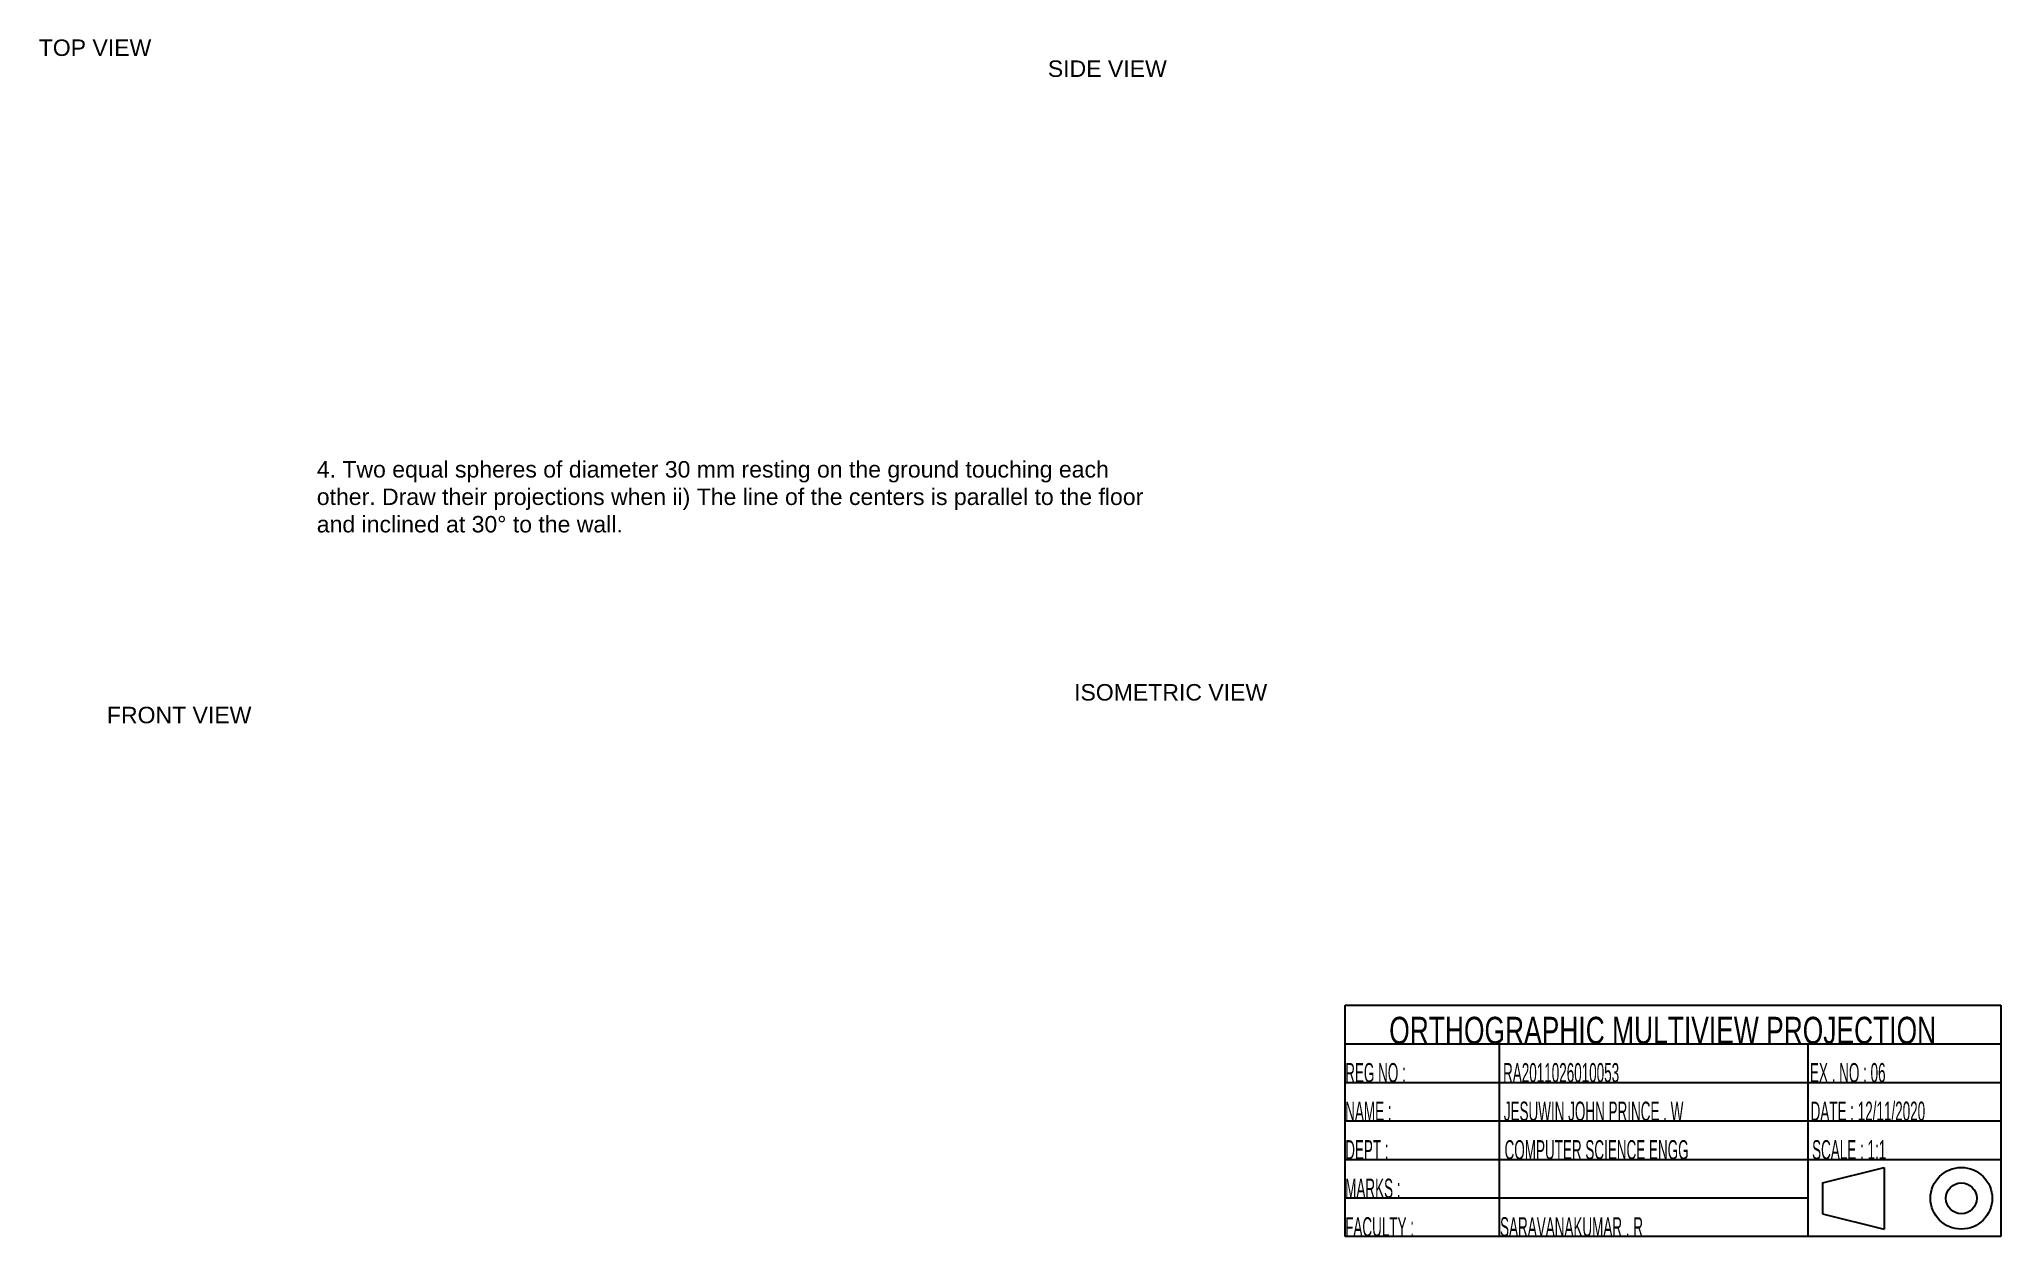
# Paper-space layout '6.4.2' of a CAD drawing. Header units: millimetres. Extents: x 42 to 339, y 17 to 199.
import ezdxf

# ---------------------------------------------------------------- set-up
doc = ezdxf.new("R2010")
doc.units = ezdxf.units.MM
doc.styles.get("Standard").update_dxf_attribs({"font": 'arial.ttf'})

psp = doc.layouts.new('6.4.2')

# ---------------------------------------------------------------- linework, layer by layer
for p, q in [((239.65, 52.26), (339.11, 52.26)), ((239.65, 17.16), (239.65, 52.26)), ((339.11, 52.26), (339.11, 17.16)), ((239.65, 46.41), (339.11, 46.41)), ((263.05, 17.16), (263.05, 46.41)), ((309.86, 46.41), (309.86, 17.16)), ((239.65, 40.56), (339.11, 40.56)), ((239.65, 34.71), (339.11, 34.71)), ((239.65, 28.86), (339.11, 28.86)), ((312.06, 25.3), (321.42, 27.64)), ((321.42, 27.64), (321.42, 18.27)), ((312.06, 25.3), (312.06, 20.62)), ((239.65, 23.01), (309.86, 23.01)), ((312.06, 20.62), (321.42, 18.27)), ((339.11, 17.16), (239.65, 17.16))]:
    psp.add_line(p, q)
for radius in [4.68, 2.34]:
    psp.add_circle((333.13, 22.96), radius)

# ---------------------------------------------------------------- texts
for s, p in [('TOP VIEW', (41.45, 196.35)), ('SIDE VIEW', (194.54, 193.17)), ('ISOMETRIC VIEW', (198.52, 98.51)), ('FRONT VIEW', (51.79, 95.06))]:
    psp.add_text(s, height=2.5).set_placement(p)
for s, height, width, p in [('      ORTHOGRAPHIC MULTIVIEW PROJECTION', 4.0955, 0.7, (239.65, 46.41)), ('REG NO :                          RA2011026010053                                                   EX . NO : 06', 2.92538, 0.5, (239.65, 40.56)), ('NAME :                              JESUWIN JOHN PRINCE . W                                  DATE : 12/11/2020', 2.92538, 0.5, (239.65, 34.71)), ('DEPT :                               COMPUTER SCIENCE ENGG                                 SCALE : 1:1', 2.92538, 0.5, (239.65, 28.86)), ('MARKS :                   ', 2.9254, 0.5, (239.65, 23.01)), ('FACULTY :                       SARAVANAKUMAR . R', 2.9254, 0.5, (239.65, 17.16))]:
    psp.add_text(s, height=height, dxfattribs=dict(width=width)).set_placement(p)
at = {"insert": (83.63, 134.86), "char_height": 2.5, "width": 125.8872, "attachment_point": 1}
psp.add_mtext('4. Two equal spheres of diameter 30 mm resting on the ground touching each\\Pother. Draw their projections when ii) The line of the centers is parallel to the floor\\Pand inclined at 30%%D to the wall.', dxfattribs=at)

doc.saveas('drawing.dxf')
